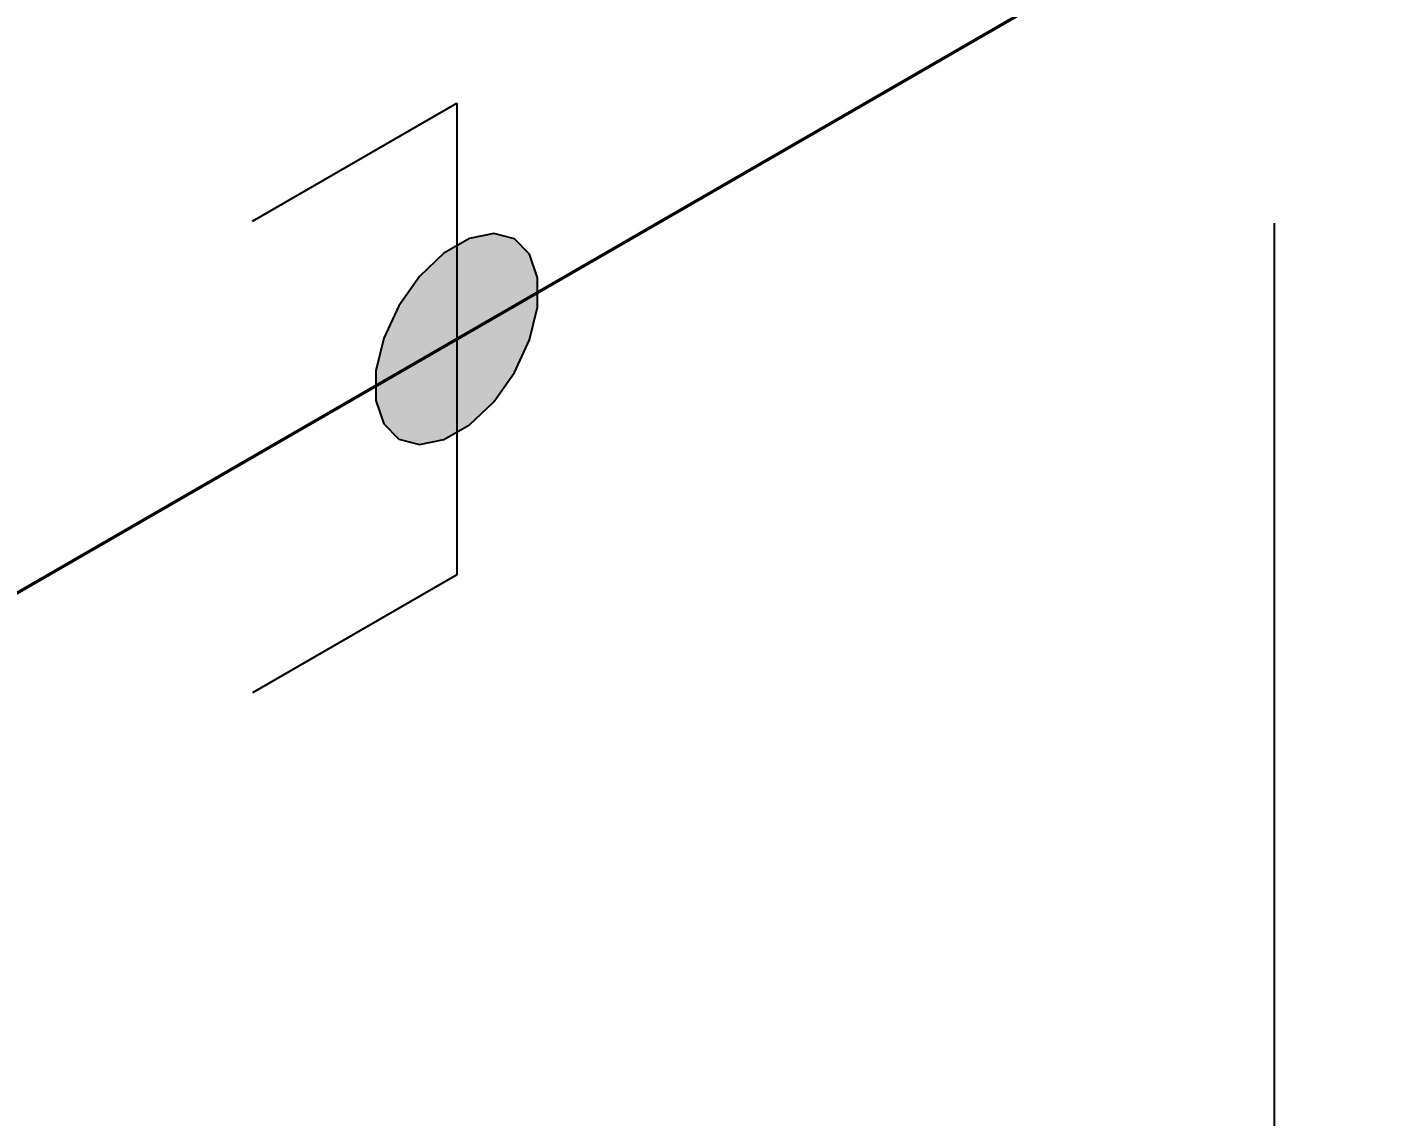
# Model space of a CAD drawing. Header units: millimetres. Extents: x 0 to 594, y 0 to 420.
# Drawn here: x 169.11 to 177.85, y 273.61 to 280.68 of the extents above; entities that cross this region are included whole.
import ezdxf

# ---------------------------------------------------------------- set-up
doc = ezdxf.new("R2010")
doc.units = ezdxf.units.MM
doc.header["$LTSCALE"] = 0.25
doc.layers.add('용접', color=1, linetype='Continuous')
doc.layers.add('치수', color=1, linetype='Continuous')
doc.layers.add('파이프 작은 보어', color=30, linetype='Continuous', lineweight=50)
doc.styles.add('AdskIsoMetric', font='arial.ttf', dxfattribs={"width": 0.8, "height": 2.5})
doc.styles.add('AdskIsoMetric30', font='arial.ttf', dxfattribs={"width": 0.8, "oblique": 30, "height": 2.5})
doc.dimstyles.new('AdskIsoMetric', dxfattribs={"dimtxt": 2.5, "dimasz": 2.5, "dimexe": 1, "dimexo": 2, "dimgap": 0.8, "dimtad": 1, "dimdec": 0, "dimrnd": 1, "dimzin": 0, "dimdsep": 46, "dimtxsty": 'AdskIsoMetric', "dimcen": 0, "dimclrt": 7, "dimadec": 0, "dimazin": 0, "dimtfac": 1, "dimtdec": 0, "dimtmove": 1, "dimatfit": 3, "dimfxl": 0, "dimfrac": 2, "dimtolj": 1, "dimtzin": 0, "dimarcsym": 0})

# ---------------------------------------------------------------- blocks, each defined once
blk = doc.blocks.new('*D70')
at = {"layer": 'Defpoints', "color": 0}
for p in [(195.7103, 292.4034), (177.2008, 281.717), (177.2008, 266.717)]:
    blk.add_point(p, dxfattribs=at)
at = {"layer": '치수', "color": 0, "lineweight": -2}
for p, q in [((195.7103, 290.094), (195.7103, 276.2487)), ((177.2008, 279.4076), (177.2008, 265.5623)), ((193.5452, 276.1534), (179.3659, 267.967))]:
    blk.add_line(p, q, dxfattribs=at)
at = {"layer": '치수', "color": 0}
for points in [[(193.3369, 276.5142), (193.7535, 275.7926), (195.7103, 277.4034)], [(179.1576, 268.3278), (179.5742, 267.6061), (177.2008, 266.717)]]:
    blk.add_solid(points, dxfattribs=at)
at = {"layer": '치수', "color": 7, "insert": (186.8955, 274.9311), "char_height": 2.5, "attachment_point": 5, "rotation": 30, "style": 'AdskIsoMetric30'}
blk.add_mtext('\\A1;5573', dxfattribs=at)
blk = doc.blocks.new('*D71')
at = {"layer": 'Defpoints', "color": 0}
for p in [(177.2008, 281.717), (152.4735, 267.4407), (152.4735, 252.4407)]:
    blk.add_point(p, dxfattribs=at)
at = {"layer": '치수', "color": 0, "lineweight": -2}
for p, q in [((177.2008, 279.4076), (177.2008, 265.5623)), ((175.0358, 265.467), (154.6386, 253.6907)), ((152.4735, 265.1313), (152.4735, 251.286))]:
    blk.add_line(p, q, dxfattribs=at)
at = {"layer": '치수', "color": 0}
for points in [[(174.8274, 265.8278), (175.2441, 265.1061), (177.2008, 266.717)], [(154.4303, 254.0515), (154.8469, 253.3298), (152.4735, 252.4407)]]:
    blk.add_solid(points, dxfattribs=at)
at = {"layer": '치수', "color": 7, "insert": (166.8169, 263.3397), "char_height": 2.5, "attachment_point": 5, "rotation": 30, "style": 'AdskIsoMetric30'}
blk.add_mtext('\\A1;3895', dxfattribs=at)
blk = doc.blocks.new('티-1-Iso2DSkew90')
at = {"color": 0, "linetype": 'ByBlock', "lineweight": -2, "extrusion": (-3.57826e-09, -0.816497, -0.57735)}
blk.add_line((0, 0), (-5.3033, -3.0619), dxfattribs=at)
blk = doc.blocks.new('SocketWeld-1-IsoLeft')
blk.add_hatch(color=256).paths.add_polyline_path([(-0.02939, -0.02335), (-0.0291, -0.02344), (-0.02882, -0.02352), (-0.02854, -0.02361), (-0.02825, -0.02369), (-0.02797, -0.02377), (-0.02768, -0.02386), (-0.0274, -0.02394), (-0.02711, -0.02402), (-0.02683, -0.02411), (-0.02654, -0.02419), (-0.02626, -0.02427), (-0.02598, -0.02436), (-0.02569, -0.02444), (-0.02541, -0.02453), (-0.02512, -0.02461), (-0.02484, -0.02469), (-0.02455, -0.02478), (-0.02427, -0.02486), (-0.02398, -0.02494), (-0.0237, -0.02503), (-0.02342, -0.02511), (-0.02313, -0.0252), (-0.02285, -0.02528), (-0.02256, -0.02536), (-0.02228, -0.02545), (-0.02199, -0.02553), (-0.02171, -0.02561), (-0.02142, -0.0257), (-0.02114, -0.02578), (-0.02086, -0.02586), (-0.02057, -0.02595), (-0.02029, -0.02603), (-0.02, -0.02612), (-0.01972, -0.0262), (-0.01943, -0.02628), (-0.01915, -0.02637), (-0.01886, -0.02645), (-0.01858, -0.02653), (-0.0183, -0.02662), (-0.01801, -0.0267), (-0.01773, -0.02679), (-0.01744, -0.02687), (-0.01716, -0.02695), (-0.01687, -0.02704), (-0.01659, -0.02712), (-0.0163, -0.0272), (-0.01602, -0.02729), (-0.01574, -0.02737), (-0.01545, -0.02745), (-0.01545, -0.02745), (-0.01514, -0.02748), (-0.01482, -0.02751), (-0.0145, -0.02754), (-0.01419, -0.02757), (-0.01387, -0.0276), (-0.01356, -0.02763), (-0.01324, -0.02766), (-0.01293, -0.02769), (-0.01261, -0.02771), (-0.0123, -0.02774), (-0.01198, -0.02777), (-0.01167, -0.0278), (-0.01135, -0.02783), (-0.01104, -0.02786), (-0.01072, -0.02789), (-0.01041, -0.02792), (-0.01009, -0.02794), (-0.00978, -0.02797), (-0.00946, -0.028), (-0.00914, -0.02803), (-0.00883, -0.02806), (-0.00851, -0.02809), (-0.0082, -0.02812), (-0.00788, -0.02815), (-0.00757, -0.02818), (-0.00725, -0.0282), (-0.00694, -0.02823), (-0.00662, -0.02826), (-0.00631, -0.02829), (-0.00599, -0.02832), (-0.00568, -0.02835), (-0.00536, -0.02838), (-0.00505, -0.02841), (-0.00473, -0.02844), (-0.00441, -0.02846), (-0.0041, -0.02849), (-0.00378, -0.02852), (-0.00347, -0.02855), (-0.00315, -0.02858), (-0.00284, -0.02861), (-0.00252, -0.02864), (-0.00221, -0.02867), (-0.00189, -0.02869), (-0.00158, -0.02872), (-0.00126, -0.02875), (-0.00095, -0.02878), (-0.00063, -0.02881), (-0.00032, -0.02884), (0, -0.02887), (0, -0.02887), (0.00032, -0.02884), (0.00063, -0.02881), (0.00095, -0.02878), (0.00126, -0.02875), (0.00158, -0.02872), (0.00189, -0.02869), (0.00221, -0.02867), (0.00252, -0.02864), (0.00284, -0.02861), (0.00315, -0.02858), (0.00347, -0.02855), (0.00378, -0.02852), (0.0041, -0.02849), (0.00441, -0.02846), (0.00473, -0.02844), (0.00505, -0.02841), (0.00536, -0.02838), (0.00568, -0.02835), (0.00599, -0.02832), (0.00631, -0.02829), (0.00662, -0.02826), (0.00694, -0.02823), (0.00725, -0.0282), (0.00757, -0.02818), (0.00788, -0.02815), (0.0082, -0.02812), (0.00851, -0.02809), (0.00883, -0.02806), (0.00914, -0.02803), (0.00946, -0.028), (0.00978, -0.02797), (0.01009, -0.02794), (0.01041, -0.02792), (0.01072, -0.02789), (0.01104, -0.02786), (0.01135, -0.02783), (0.01167, -0.0278), (0.01198, -0.02777), (0.0123, -0.02774), (0.01261, -0.02771), (0.01293, -0.02769), (0.01324, -0.02766), (0.01356, -0.02763), (0.01387, -0.0276), (0.01419, -0.02757), (0.0145, -0.02754), (0.01482, -0.02751), (0.01514, -0.02748), (0.01545, -0.02745), (0.01545, -0.02745), (0.01574, -0.02737), (0.01602, -0.02729), (0.0163, -0.0272), (0.01659, -0.02712), (0.01687, -0.02704), (0.01716, -0.02695), (0.01744, -0.02687), (0.01773, -0.02679), (0.01801, -0.0267), (0.0183, -0.02662), (0.01858, -0.02653), (0.01886, -0.02645), (0.01915, -0.02637), (0.01943, -0.02628), (0.01972, -0.0262), (0.02, -0.02612), (0.02029, -0.02603), (0.02057, -0.02595), (0.02086, -0.02586), (0.02114, -0.02578), (0.02142, -0.0257), (0.02171, -0.02561), (0.02199, -0.02553), (0.02228, -0.02545), (0.02256, -0.02536), (0.02285, -0.02528), (0.02313, -0.0252), (0.02342, -0.02511), (0.0237, -0.02503), (0.02398, -0.02494), (0.02427, -0.02486), (0.02455, -0.02478), (0.02484, -0.02469), (0.02512, -0.02461), (0.02541, -0.02453), (0.02569, -0.02444), (0.02598, -0.02436), (0.02626, -0.02427), (0.02654, -0.02419), (0.02683, -0.02411), (0.02711, -0.02402), (0.0274, -0.02394), (0.02768, -0.02386), (0.02797, -0.02377), (0.02825, -0.02369), (0.02854, -0.02361), (0.02882, -0.02352), (0.0291, -0.02344), (0.02939, -0.02335), (0.02939, -0.02335), (0.02962, -0.02322), (0.02984, -0.02309), (0.03007, -0.02296), (0.03029, -0.02283), (0.03052, -0.0227), (0.03074, -0.02257), (0.03097, -0.02244), (0.0312, -0.02231), (0.03142, -0.02218), (0.03165, -0.02205), (0.03187, -0.02192), (0.0321, -0.02179), (0.03232, -0.02166), (0.03255, -0.02153), (0.03278, -0.0214), (0.033, -0.02127), (0.03323, -0.02114), (0.03345, -0.02101), (0.03368, -0.02088), (0.0339, -0.02075), (0.03413, -0.02062), (0.03436, -0.02049), (0.03458, -0.02036), (0.03481, -0.02023), (0.03503, -0.0201), (0.03526, -0.01997), (0.03548, -0.01984), (0.03571, -0.0197), (0.03594, -0.01957), (0.03616, -0.01944), (0.03639, -0.01931), (0.03661, -0.01918), (0.03684, -0.01905), (0.03706, -0.01892), (0.03729, -0.01879), (0.03752, -0.01866), (0.03774, -0.01853), (0.03797, -0.0184), (0.03819, -0.01827), (0.03842, -0.01814), (0.03864, -0.01801), (0.03887, -0.01788), (0.0391, -0.01775), (0.03932, -0.01762), (0.03955, -0.01749), (0.03977, -0.01736), (0.04, -0.01723), (0.04023, -0.0171), (0.04045, -0.01697), (0.04045, -0.01697), (0.0406, -0.0168), (0.04074, -0.01664), (0.04089, -0.01648), (0.04103, -0.01631), (0.04118, -0.01615), (0.04132, -0.01598), (0.04147, -0.01582), (0.04161, -0.01565), (0.04176, -0.01549), (0.0419, -0.01533), (0.04205, -0.01516), (0.04219, -0.015), (0.04234, -0.01483), (0.04248, -0.01467), (0.04262, -0.0145), (0.04277, -0.01434), (0.04291, -0.01418), (0.04306, -0.01401), (0.0432, -0.01385), (0.04335, -0.01368), (0.04349, -0.01352), (0.04364, -0.01335), (0.04378, -0.01319), (0.04393, -0.01303), (0.04407, -0.01286), (0.04422, -0.0127), (0.04436, -0.01253), (0.04451, -0.01237), (0.04465, -0.01221), (0.0448, -0.01204), (0.04494, -0.01188), (0.04509, -0.01171), (0.04523, -0.01155), (0.04538, -0.01138), (0.04552, -0.01122), (0.04567, -0.01106), (0.04581, -0.01089), (0.04596, -0.01073), (0.0461, -0.01056), (0.04625, -0.0104), (0.04639, -0.01023), (0.04654, -0.01007), (0.04668, -0.00991), (0.04683, -0.00974), (0.04697, -0.00958), (0.04712, -0.00941), (0.04726, -0.00925), (0.04741, -0.00908), (0.04755, -0.00892), (0.04755, -0.00892), (0.0476, -0.00874), (0.04765, -0.00856), (0.0477, -0.00837), (0.04775, -0.00819), (0.0478, -0.00801), (0.04785, -0.00783), (0.0479, -0.00765), (0.04795, -0.00746), (0.048, -0.00728), (0.04805, -0.0071), (0.0481, -0.00692), (0.04815, -0.00674), (0.0482, -0.00655), (0.04825, -0.00637), (0.0483, -0.00619), (0.04835, -0.00601), (0.0484, -0.00583), (0.04845, -0.00564), (0.0485, -0.00546), (0.04855, -0.00528), (0.0486, -0.0051), (0.04865, -0.00492), (0.0487, -0.00473), (0.04875, -0.00455), (0.0488, -0.00437), (0.04885, -0.00419), (0.0489, -0.00401), (0.04895, -0.00382), (0.049, -0.00364), (0.04905, -0.00346), (0.0491, -0.00328), (0.04915, -0.00309), (0.0492, -0.00291), (0.04925, -0.00273), (0.0493, -0.00255), (0.04935, -0.00237), (0.0494, -0.00218), (0.04945, -0.002), (0.0495, -0.00182), (0.04955, -0.00164), (0.0496, -0.00146), (0.04965, -0.00127), (0.0497, -0.00109), (0.04975, -0.00091), (0.0498, -0.00073), (0.04985, -0.00055), (0.0499, -0.00036), (0.04995, -0.00018), (0.05, 0), (0.05, 0), (0.04995, 0.00018), (0.0499, 0.00036), (0.04985, 0.00055), (0.0498, 0.00073), (0.04975, 0.00091), (0.0497, 0.00109), (0.04965, 0.00127), (0.0496, 0.00146), (0.04955, 0.00164), (0.0495, 0.00182), (0.04945, 0.002), (0.0494, 0.00218), (0.04935, 0.00237), (0.0493, 0.00255), (0.04925, 0.00273), (0.0492, 0.00291), (0.04915, 0.00309), (0.0491, 0.00328), (0.04905, 0.00346), (0.049, 0.00364), (0.04895, 0.00382), (0.0489, 0.00401), (0.04885, 0.00419), (0.0488, 0.00437), (0.04875, 0.00455), (0.0487, 0.00473), (0.04865, 0.00492), (0.0486, 0.0051), (0.04855, 0.00528), (0.0485, 0.00546), (0.04845, 0.00564), (0.0484, 0.00583), (0.04835, 0.00601), (0.0483, 0.00619), (0.04825, 0.00637), (0.0482, 0.00655), (0.04815, 0.00674), (0.0481, 0.00692), (0.04805, 0.0071), (0.048, 0.00728), (0.04795, 0.00746), (0.0479, 0.00765), (0.04785, 0.00783), (0.0478, 0.00801), (0.04775, 0.00819), (0.0477, 0.00837), (0.04765, 0.00856), (0.0476, 0.00874), (0.04755, 0.00892), (0.04755, 0.00892), (0.04741, 0.00908), (0.04726, 0.00925), (0.04712, 0.00941), (0.04697, 0.00958), (0.04683, 0.00974), (0.04668, 0.00991), (0.04654, 0.01007), (0.04639, 0.01023), (0.04625, 0.0104), (0.0461, 0.01056), (0.04596, 0.01073), (0.04581, 0.01089), (0.04567, 0.01106), (0.04552, 0.01122), (0.04538, 0.01138), (0.04523, 0.01155), (0.04509, 0.01171), (0.04494, 0.01188), (0.0448, 0.01204), (0.04465, 0.01221), (0.04451, 0.01237), (0.04436, 0.01253), (0.04422, 0.0127), (0.04407, 0.01286), (0.04393, 0.01303), (0.04378, 0.01319), (0.04364, 0.01335), (0.04349, 0.01352), (0.04335, 0.01368), (0.0432, 0.01385), (0.04306, 0.01401), (0.04291, 0.01418), (0.04277, 0.01434), (0.04262, 0.0145), (0.04248, 0.01467), (0.04234, 0.01483), (0.04219, 0.015), (0.04205, 0.01516), (0.0419, 0.01533), (0.04176, 0.01549), (0.04161, 0.01565), (0.04147, 0.01582), (0.04132, 0.01598), (0.04118, 0.01615), (0.04103, 0.01631), (0.04089, 0.01648), (0.04074, 0.01664), (0.0406, 0.0168), (0.04045, 0.01697), (0.04045, 0.01697), (0.04023, 0.0171), (0.04, 0.01723), (0.03977, 0.01736), (0.03955, 0.01749), (0.03932, 0.01762), (0.0391, 0.01775), (0.03887, 0.01788), (0.03864, 0.01801), (0.03842, 0.01814), (0.03819, 0.01827), (0.03797, 0.0184), (0.03774, 0.01853), (0.03752, 0.01866), (0.03729, 0.01879), (0.03706, 0.01892), (0.03684, 0.01905), (0.03661, 0.01918), (0.03639, 0.01931), (0.03616, 0.01944), (0.03594, 0.01957), (0.03571, 0.0197), (0.03548, 0.01984), (0.03526, 0.01997), (0.03503, 0.0201), (0.03481, 0.02023), (0.03458, 0.02036), (0.03436, 0.02049), (0.03413, 0.02062), (0.0339, 0.02075), (0.03368, 0.02088), (0.03345, 0.02101), (0.03323, 0.02114), (0.033, 0.02127), (0.03278, 0.0214), (0.03255, 0.02153), (0.03232, 0.02166), (0.0321, 0.02179), (0.03187, 0.02192), (0.03165, 0.02205), (0.03142, 0.02218), (0.0312, 0.02231), (0.03097, 0.02244), (0.03074, 0.02257), (0.03052, 0.0227), (0.03029, 0.02283), (0.03007, 0.02296), (0.02984, 0.02309), (0.02962, 0.02322), (0.02939, 0.02335), (0.02939, 0.02335), (0.0291, 0.02344), (0.02882, 0.02352), (0.02854, 0.02361), (0.02825, 0.02369), (0.02797, 0.02377), (0.02768, 0.02386), (0.0274, 0.02394), (0.02711, 0.02402), (0.02683, 0.02411), (0.02654, 0.02419), (0.02626, 0.02427), (0.02598, 0.02436), (0.02569, 0.02444), (0.02541, 0.02453), (0.02512, 0.02461), (0.02484, 0.02469), (0.02455, 0.02478), (0.02427, 0.02486), (0.02398, 0.02494), (0.0237, 0.02503), (0.02342, 0.02511), (0.02313, 0.0252), (0.02285, 0.02528), (0.02256, 0.02536), (0.02228, 0.02545), (0.02199, 0.02553), (0.02171, 0.02561), (0.02142, 0.0257), (0.02114, 0.02578), (0.02086, 0.02586), (0.02057, 0.02595), (0.02029, 0.02603), (0.02, 0.02612), (0.01972, 0.0262), (0.01943, 0.02628), (0.01915, 0.02637), (0.01886, 0.02645), (0.01858, 0.02653), (0.0183, 0.02662), (0.01801, 0.0267), (0.01773, 0.02679), (0.01744, 0.02687), (0.01716, 0.02695), (0.01687, 0.02704), (0.01659, 0.02712), (0.0163, 0.0272), (0.01602, 0.02729), (0.01574, 0.02737), (0.01545, 0.02745), (0.01545, 0.02745), (0.01514, 0.02748), (0.01482, 0.02751), (0.0145, 0.02754), (0.01419, 0.02757), (0.01387, 0.0276), (0.01356, 0.02763), (0.01324, 0.02766), (0.01293, 0.02769), (0.01261, 0.02771), (0.0123, 0.02774), (0.01198, 0.02777), (0.01167, 0.0278), (0.01135, 0.02783), (0.01104, 0.02786), (0.01072, 0.02789), (0.01041, 0.02792), (0.01009, 0.02794), (0.00978, 0.02797), (0.00946, 0.028), (0.00914, 0.02803), (0.00883, 0.02806), (0.00851, 0.02809), (0.0082, 0.02812), (0.00788, 0.02815), (0.00757, 0.02818), (0.00725, 0.0282), (0.00694, 0.02823), (0.00662, 0.02826), (0.00631, 0.02829), (0.00599, 0.02832), (0.00568, 0.02835), (0.00536, 0.02838), (0.00505, 0.02841), (0.00473, 0.02844), (0.00441, 0.02846), (0.0041, 0.02849), (0.00378, 0.02852), (0.00347, 0.02855), (0.00315, 0.02858), (0.00284, 0.02861), (0.00252, 0.02864), (0.00221, 0.02867), (0.00189, 0.02869), (0.00158, 0.02872), (0.00126, 0.02875), (0.00095, 0.02878), (0.00063, 0.02881), (0.00032, 0.02884), (0, 0.02887), (0, 0.02887), (-0.00032, 0.02884), (-0.00063, 0.02881), (-0.00095, 0.02878), (-0.00126, 0.02875), (-0.00158, 0.02872), (-0.00189, 0.02869), (-0.00221, 0.02867), (-0.00252, 0.02864), (-0.00284, 0.02861), (-0.00315, 0.02858), (-0.00347, 0.02855), (-0.00378, 0.02852), (-0.0041, 0.02849), (-0.00441, 0.02846), (-0.00473, 0.02844), (-0.00505, 0.02841), (-0.00536, 0.02838), (-0.00568, 0.02835), (-0.00599, 0.02832), (-0.00631, 0.02829), (-0.00662, 0.02826), (-0.00694, 0.02823), (-0.00725, 0.0282), (-0.00757, 0.02818), (-0.00788, 0.02815), (-0.0082, 0.02812), (-0.00851, 0.02809), (-0.00883, 0.02806), (-0.00914, 0.02803), (-0.00946, 0.028), (-0.00978, 0.02797), (-0.01009, 0.02794), (-0.01041, 0.02792), (-0.01072, 0.02789), (-0.01104, 0.02786), (-0.01135, 0.02783), (-0.01167, 0.0278), (-0.01198, 0.02777), (-0.0123, 0.02774), (-0.01261, 0.02771), (-0.01293, 0.02769), (-0.01324, 0.02766), (-0.01356, 0.02763), (-0.01387, 0.0276), (-0.01419, 0.02757), (-0.0145, 0.02754), (-0.01482, 0.02751), (-0.01514, 0.02748), (-0.01545, 0.02745), (-0.01545, 0.02745), (-0.01574, 0.02737), (-0.01602, 0.02729), (-0.0163, 0.0272), (-0.01659, 0.02712), (-0.01687, 0.02704), (-0.01716, 0.02695), (-0.01744, 0.02687), (-0.01773, 0.02679), (-0.01801, 0.0267), (-0.0183, 0.02662), (-0.01858, 0.02653), (-0.01886, 0.02645), (-0.01915, 0.02637), (-0.01943, 0.02628), (-0.01972, 0.0262), (-0.02, 0.02612), (-0.02029, 0.02603), (-0.02057, 0.02595), (-0.02086, 0.02586), (-0.02114, 0.02578), (-0.02142, 0.0257), (-0.02171, 0.02561), (-0.02199, 0.02553), (-0.02228, 0.02545), (-0.02256, 0.02536), (-0.02285, 0.02528), (-0.02313, 0.0252), (-0.02342, 0.02511), (-0.0237, 0.02503), (-0.02398, 0.02494), (-0.02427, 0.02486), (-0.02455, 0.02478), (-0.02484, 0.02469), (-0.02512, 0.02461), (-0.02541, 0.02453), (-0.02569, 0.02444), (-0.02598, 0.02436), (-0.02626, 0.02427), (-0.02654, 0.02419), (-0.02683, 0.02411), (-0.02711, 0.02402), (-0.0274, 0.02394), (-0.02768, 0.02386), (-0.02797, 0.02377), (-0.02825, 0.02369), (-0.02854, 0.02361), (-0.02882, 0.02352), (-0.0291, 0.02344), (-0.02939, 0.02335), (-0.02939, 0.02335), (-0.02962, 0.02322), (-0.02984, 0.02309), (-0.03007, 0.02296), (-0.03029, 0.02283), (-0.03052, 0.0227), (-0.03074, 0.02257), (-0.03097, 0.02244), (-0.0312, 0.02231), (-0.03142, 0.02218), (-0.03165, 0.02205), (-0.03187, 0.02192), (-0.0321, 0.02179), (-0.03232, 0.02166), (-0.03255, 0.02153), (-0.03278, 0.0214), (-0.033, 0.02127), (-0.03323, 0.02114), (-0.03345, 0.02101), (-0.03368, 0.02088), (-0.0339, 0.02075), (-0.03413, 0.02062), (-0.03436, 0.02049), (-0.03458, 0.02036), (-0.03481, 0.02023), (-0.03503, 0.0201), (-0.03526, 0.01997), (-0.03548, 0.01984), (-0.03571, 0.0197), (-0.03594, 0.01957), (-0.03616, 0.01944), (-0.03639, 0.01931), (-0.03661, 0.01918), (-0.03684, 0.01905), (-0.03706, 0.01892), (-0.03729, 0.01879), (-0.03752, 0.01866), (-0.03774, 0.01853), (-0.03797, 0.0184), (-0.03819, 0.01827), (-0.03842, 0.01814), (-0.03864, 0.01801), (-0.03887, 0.01788), (-0.0391, 0.01775), (-0.03932, 0.01762), (-0.03955, 0.01749), (-0.03977, 0.01736), (-0.04, 0.01723), (-0.04023, 0.0171), (-0.04045, 0.01697), (-0.04045, 0.01697), (-0.0406, 0.0168), (-0.04074, 0.01664), (-0.04089, 0.01648), (-0.04103, 0.01631), (-0.04118, 0.01615), (-0.04132, 0.01598), (-0.04147, 0.01582), (-0.04161, 0.01565), (-0.04176, 0.01549), (-0.0419, 0.01533), (-0.04205, 0.01516), (-0.04219, 0.015), (-0.04234, 0.01483), (-0.04248, 0.01467), (-0.04262, 0.0145), (-0.04277, 0.01434), (-0.04291, 0.01418), (-0.04306, 0.01401), (-0.0432, 0.01385), (-0.04335, 0.01368), (-0.04349, 0.01352), (-0.04364, 0.01335), (-0.04378, 0.01319), (-0.04393, 0.01303), (-0.04407, 0.01286), (-0.04422, 0.0127), (-0.04436, 0.01253), (-0.04451, 0.01237), (-0.04465, 0.01221), (-0.0448, 0.01204), (-0.04494, 0.01188), (-0.04509, 0.01171), (-0.04523, 0.01155), (-0.04538, 0.01138), (-0.04552, 0.01122), (-0.04567, 0.01106), (-0.04581, 0.01089), (-0.04596, 0.01073), (-0.0461, 0.01056), (-0.04625, 0.0104), (-0.04639, 0.01023), (-0.04654, 0.01007), (-0.04668, 0.00991), (-0.04683, 0.00974), (-0.04697, 0.00958), (-0.04712, 0.00941), (-0.04726, 0.00925), (-0.04741, 0.00908), (-0.04755, 0.00892), (-0.04755, 0.00892), (-0.0476, 0.00874), (-0.04765, 0.00856), (-0.0477, 0.00837), (-0.04775, 0.00819), (-0.0478, 0.00801), (-0.04785, 0.00783), (-0.0479, 0.00765), (-0.04795, 0.00746), (-0.048, 0.00728), (-0.04805, 0.0071), (-0.0481, 0.00692), (-0.04815, 0.00674), (-0.0482, 0.00655), (-0.04825, 0.00637), (-0.0483, 0.00619), (-0.04835, 0.00601), (-0.0484, 0.00583), (-0.04845, 0.00564), (-0.0485, 0.00546), (-0.04855, 0.00528), (-0.0486, 0.0051), (-0.04865, 0.00492), (-0.0487, 0.00473), (-0.04875, 0.00455), (-0.0488, 0.00437), (-0.04885, 0.00419), (-0.0489, 0.00401), (-0.04895, 0.00382), (-0.049, 0.00364), (-0.04905, 0.00346), (-0.0491, 0.00328), (-0.04915, 0.00309), (-0.0492, 0.00291), (-0.04925, 0.00273), (-0.0493, 0.00255), (-0.04935, 0.00237), (-0.0494, 0.00218), (-0.04945, 0.002), (-0.0495, 0.00182), (-0.04955, 0.00164), (-0.0496, 0.00146), (-0.04965, 0.00127), (-0.0497, 0.00109), (-0.04975, 0.00091), (-0.0498, 0.00073), (-0.04985, 0.00055), (-0.0499, 0.00036), (-0.04995, 0.00018), (-0.05, 0), (-0.05, 0), (-0.04995, -0.00018), (-0.0499, -0.00036), (-0.04985, -0.00055), (-0.0498, -0.00073), (-0.04975, -0.00091), (-0.0497, -0.00109), (-0.04965, -0.00127), (-0.0496, -0.00146), (-0.04955, -0.00164), (-0.0495, -0.00182), (-0.04945, -0.002), (-0.0494, -0.00218), (-0.04935, -0.00237), (-0.0493, -0.00255), (-0.04925, -0.00273), (-0.0492, -0.00291), (-0.04915, -0.00309), (-0.0491, -0.00328), (-0.04905, -0.00346), (-0.049, -0.00364), (-0.04895, -0.00382), (-0.0489, -0.00401), (-0.04885, -0.00419), (-0.0488, -0.00437), (-0.04875, -0.00455), (-0.0487, -0.00473), (-0.04865, -0.00492), (-0.0486, -0.0051), (-0.04855, -0.00528), (-0.0485, -0.00546), (-0.04845, -0.00564), (-0.0484, -0.00583), (-0.04835, -0.00601), (-0.0483, -0.00619), (-0.04825, -0.00637), (-0.0482, -0.00655), (-0.04815, -0.00674), (-0.0481, -0.00692), (-0.04805, -0.0071), (-0.048, -0.00728), (-0.04795, -0.00746), (-0.0479, -0.00765), (-0.04785, -0.00783), (-0.0478, -0.00801), (-0.04775, -0.00819), (-0.0477, -0.00837), (-0.04765, -0.00856), (-0.0476, -0.00874), (-0.04755, -0.00892), (-0.04755, -0.00892), (-0.04741, -0.00908), (-0.04726, -0.00925), (-0.04712, -0.00941), (-0.04697, -0.00958), (-0.04683, -0.00974), (-0.04668, -0.00991), (-0.04654, -0.01007), (-0.04639, -0.01023), (-0.04625, -0.0104), (-0.0461, -0.01056), (-0.04596, -0.01073), (-0.04581, -0.01089), (-0.04567, -0.01106), (-0.04552, -0.01122), (-0.04538, -0.01138), (-0.04523, -0.01155), (-0.04509, -0.01171), (-0.04494, -0.01188), (-0.0448, -0.01204), (-0.04465, -0.01221), (-0.04451, -0.01237), (-0.04436, -0.01253), (-0.04422, -0.0127), (-0.04407, -0.01286), (-0.04393, -0.01303), (-0.04378, -0.01319), (-0.04364, -0.01335), (-0.04349, -0.01352), (-0.04335, -0.01368), (-0.0432, -0.01385), (-0.04306, -0.01401), (-0.04291, -0.01418), (-0.04277, -0.01434), (-0.04262, -0.0145), (-0.04248, -0.01467), (-0.04234, -0.01483), (-0.04219, -0.015), (-0.04205, -0.01516), (-0.0419, -0.01533), (-0.04176, -0.01549), (-0.04161, -0.01565), (-0.04147, -0.01582), (-0.04132, -0.01598), (-0.04118, -0.01615), (-0.04103, -0.01631), (-0.04089, -0.01648), (-0.04074, -0.01664), (-0.0406, -0.0168), (-0.04045, -0.01697), (-0.04045, -0.01697), (-0.04023, -0.0171), (-0.04, -0.01723), (-0.03977, -0.01736), (-0.03955, -0.01749), (-0.03932, -0.01762), (-0.0391, -0.01775), (-0.03887, -0.01788), (-0.03864, -0.01801), (-0.03842, -0.01814), (-0.03819, -0.01827), (-0.03797, -0.0184), (-0.03774, -0.01853), (-0.03752, -0.01866), (-0.03729, -0.01879), (-0.03706, -0.01892), (-0.03684, -0.01905), (-0.03661, -0.01918), (-0.03639, -0.01931), (-0.03616, -0.01944), (-0.03594, -0.01957), (-0.03571, -0.0197), (-0.03548, -0.01984), (-0.03526, -0.01997), (-0.03503, -0.0201), (-0.03481, -0.02023), (-0.03458, -0.02036), (-0.03436, -0.02049), (-0.03413, -0.02062), (-0.0339, -0.02075), (-0.03368, -0.02088), (-0.03345, -0.02101), (-0.03323, -0.02114), (-0.033, -0.02127), (-0.03278, -0.0214), (-0.03255, -0.02153), (-0.03232, -0.02166), (-0.0321, -0.02179), (-0.03187, -0.02192), (-0.03165, -0.02205), (-0.03142, -0.02218), (-0.0312, -0.02231), (-0.03097, -0.02244), (-0.03074, -0.02257), (-0.03052, -0.0227), (-0.03029, -0.02283), (-0.03007, -0.02296), (-0.02984, -0.02309), (-0.02962, -0.02322)], flags=0)
at = {"color": 0, "linetype": 'ByBlock', "lineweight": -2, "extrusion": (0, 0.816497, 0.57735)}
for p, q in [((0, 0.10206), (0.08839, 0.05103)), ((0.08839, 0.05103), (-0.08839, -0.05103)), ((-0.02939, 0.02335), (-0.04045, 0.01697)), ((-0.01545, 0.02745), (-0.02939, 0.02335)), ((0, 0.02887), (-0.01545, 0.02745)), ((0.01545, 0.02745), (0, 0.02887)), ((0.02939, 0.02335), (0.01545, 0.02745)), ((0.04045, 0.01697), (0.02939, 0.02335)), ((-0.04045, 0.01697), (-0.04755, 0.00892)), ((0.04755, 0.00892), (0.04045, 0.01697)), ((-0.04755, 0.00892), (-0.05, 0)), ((0.05, 0), (0.04755, 0.00892)), ((-0.05, 0), (-0.04755, -0.00892)), ((0.04755, -0.00892), (0.05, 0)), ((-0.08839, -0.05103), (-0.17678, 0)), ((-0.04755, -0.00892), (-0.04045, -0.01697)), ((0.04045, -0.01697), (0.04755, -0.00892)), ((-0.04045, -0.01697), (-0.02939, -0.02335)), ((0.02939, -0.02335), (0.04045, -0.01697)), ((-0.02939, -0.02335), (-0.01545, -0.02745)), ((-0.01545, -0.02745), (0, -0.02887)), ((0, -0.02887), (0.01545, -0.02745)), ((0.01545, -0.02745), (0.02939, -0.02335))]:
    blk.add_line(p, q, dxfattribs=at)

msp = doc.modelspace()

# ---------------------------------------------------------------- linework, layer by layer
at = {"layer": '파이프 작은 보어'}
msp.add_lwpolyline([(171.8975, 278.6551), (157.7768, 270.5025)], dxfattribs=at)

# ---------------------------------------------------------------- block references
at = {"layer": '용접', "xscale": 15, "yscale": 15, "zscale": 15, "rotation": 59.99999993947985}
msp.add_blockref('SocketWeld-1-IsoLeft', (171.8975, 278.6551), dxfattribs=at)
at = {"layer": '파이프 작은 보어'}
msp.add_blockref('티-1-Iso2DSkew90', (177.2008, 281.717), dxfattribs=at)

# ---------------------------------------------------------------- dimensions: what is measured, and where the dimension line sits
at = {"layer": '치수'}
for base, p1, p2, text, override, picture, middle in [((177.2008, 266.717), (195.7103, 292.4034), (177.2008, 281.717), '5573', {"dimtad": 0, "dimlfac": 260.774558, "dimtxsty": 'AdskIsoMetric30', "dimse1": 0, "dimse2": 0, "dimsd1": 0, "dimsd2": 0, "dimtmove": 1}, '*D70', (186.8955, 274.9311)), ((152.4735, 252.4407), (177.2008, 281.717), (152.4735, 267.4407), '3895', {"dimtad": 0, "dimlfac": 136.415155, "dimtxsty": 'AdskIsoMetric30', "dimse1": 0, "dimse2": 0, "dimsd1": 0, "dimsd2": 0, "dimtmove": 1}, '*D71', (166.8169, 263.3397))]:
    dim = msp.add_linear_dim(base=base, p1=p1, p2=p2, angle=210, text=text, dimstyle='AdskIsoMetric', override=override, dxfattribs=at)
    dim.commit()
    dim.dimension.update_dxf_attribs({"geometry": picture, "text_midpoint": middle, "dimtype": 160})

doc.saveas('drawing.dxf')
